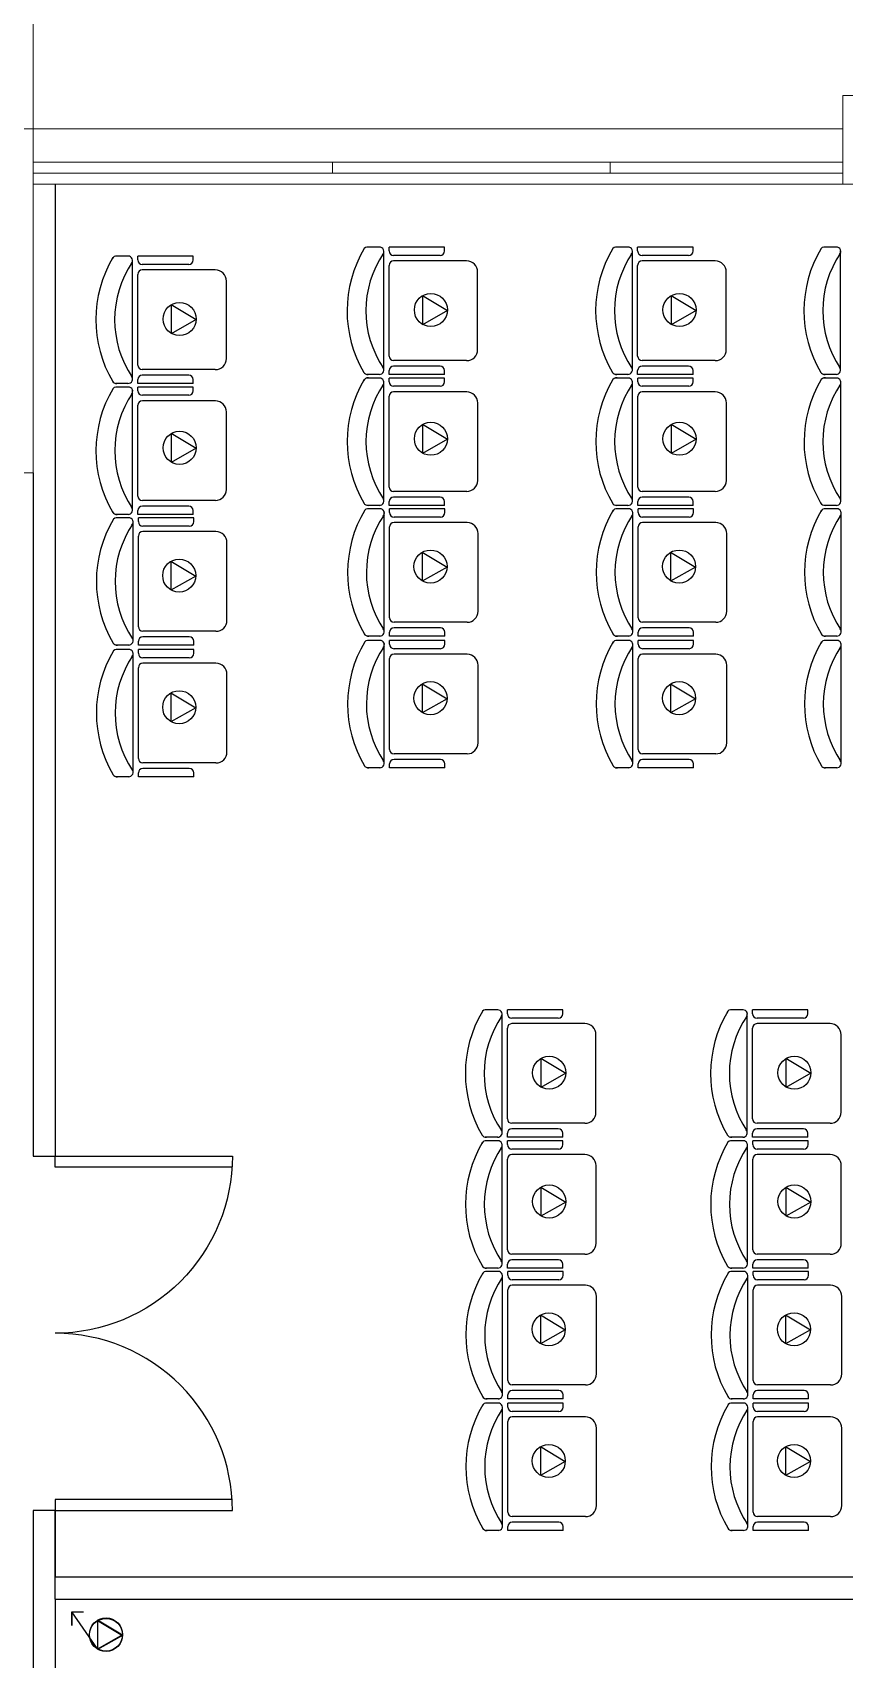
# Model space of a CAD drawing. Header units: millimetres. Extents: x 379 to 563, y 812 to 870.
# Drawn here: x 427.4 to 431.06, y 848.27 to 855.61 of the extents above; entities that cross this region are included whole.
import ezdxf

# ---------------------------------------------------------------- set-up
doc = ezdxf.new("R2010")
doc.units = ezdxf.units.MM
doc.layers.add('mobiliario', color=140, linetype='Continuous')
doc.layers.add('pontos', color=72, linetype='Continuous')

msp = doc.modelspace()

# ---------------------------------------------------------------- linework, layer by layer
for p, q in [((427.5002, 854.9281), (427.5002, 850.5404)), ((427.4002, 853.6255), (427.4002, 850.5404)), ((427.4002, 850.5404), (427.5002, 850.5404)), ((427.5002, 848.9404), (427.4002, 848.9404)), ((427.4002, 848.9404), (427.4002, 848.5404)), ((427.5002, 848.5404), (427.5002, 848.9404)), ((427.5002, 848.9404), (427.5002, 848.6404)), ((427.5002, 848.6404), (442.3002, 848.6404)), ((427.4002, 848.5404), (427.4002, 841.434)), ((427.5002, 848.5404), (442.4002, 848.5404)), ((427.5002, 848.5404), (427.5002, 841.534))]:
    msp.add_line(p, q)
at = {"color": 7, "lineweight": 0}
for points in [[(427.4002, 855.1786), (427.4002, 862.7186)], [(431.0575, 854.9281), (431.4583, 854.9281), (431.4583, 855.3289), (431.0575, 855.3289), (431.0575, 854.9281), (431.0575, 854.9281)], [(427.4002, 855.1786), (427.2499, 855.1786)], [(431.0575, 855.1786), (427.4002, 855.1786)], [(427.4002, 853.6255), (427.4002, 855.1786)], [(431.0575, 855.0283), (427.4002, 855.0283)], [(431.0575, 854.9782), (427.4002, 854.9782)], [(428.7529, 854.9782), (428.7529, 855.0283)], [(430.0054, 854.9782), (430.0054, 855.0283)], [(431.0575, 854.9281), (427.4002, 854.9281)], [(426.1603, 853.6255), (427.4002, 853.6255)]]:
    msp.add_lwpolyline(points, dxfattribs=at)
for points in [[(428.3002, 850.4904), (427.5002, 850.4904), (427.5002, 850.5404), (428.3002, 850.5404, -0.414214), (427.5002, 849.7404)], [(428.3002, 848.9904), (427.5002, 848.9904), (427.5002, 848.9404), (428.3002, 848.9404, 0.414214), (427.5002, 849.7404)]]:
    msp.add_lwpolyline(points, format="xyb")
at = {"layer": 'mobiliario'}
for p, q in [((427.8298, 854.6039), (427.7729, 854.6039)), ((428.1231, 854.6039), (427.8731, 854.6039)), ((427.8731, 854.5864), (427.8731, 854.6039)), ((428.1231, 854.5864), (428.1231, 854.6039)), ((428.9644, 854.6446), (428.9075, 854.6446)), ((428.9838, 854.0868), (428.9838, 854.6284)), ((429.2577, 854.6446), (429.0077, 854.6446)), ((429.0077, 854.6271), (429.0077, 854.6446)), ((429.2377, 854.6071), (429.0277, 854.6071)), ((429.2577, 854.6271), (429.2577, 854.6446)), ((430.087, 854.6446), (430.0301, 854.6446)), ((430.1064, 854.0868), (430.1064, 854.6284)), ((430.3803, 854.6446), (430.1303, 854.6446)), ((430.1303, 854.6271), (430.1303, 854.6446)), ((430.3603, 854.6071), (430.1503, 854.6071)), ((430.3803, 854.6271), (430.3803, 854.6446)), ((431.0276, 854.6446), (430.9707, 854.6446)), ((431.047, 854.0868), (431.047, 854.6284)), ((427.8492, 854.0461), (427.8492, 854.5877)), ((428.1031, 854.5664), (427.8931, 854.5664)), ((428.2231, 854.5414), (427.8931, 854.5414)), ((429.0077, 854.1521), (429.0077, 854.5621)), ((429.3577, 854.5821), (429.0277, 854.5821)), ((429.4077, 854.1821), (429.4077, 854.5321)), ((430.1303, 854.1521), (430.1303, 854.5621)), ((430.4803, 854.5821), (430.1503, 854.5821)), ((430.5303, 854.1821), (430.5303, 854.5321)), ((427.8731, 854.1114), (427.8731, 854.5214)), ((428.2731, 854.1414), (428.2731, 854.4914)), ((428.2231, 854.0914), (427.8931, 854.0914)), ((429.3577, 854.1321), (429.0277, 854.1321)), ((429.2377, 854.1071), (429.0277, 854.1071)), ((430.4803, 854.1321), (430.1503, 854.1321)), ((430.3603, 854.1071), (430.1503, 854.1071)), ((427.8301, 854.0289), (427.7735, 854.0289)), ((427.8731, 854.0289), (427.8731, 854.0464)), ((428.1231, 854.0289), (427.8731, 854.0289)), ((428.1031, 854.0664), (427.8931, 854.0664)), ((428.1231, 854.0289), (428.1231, 854.0464)), ((428.965, 854.0535), (428.908, 854.0535)), ((428.9647, 854.0696), (428.9081, 854.0696)), ((428.9844, 853.4958), (428.9844, 854.0374)), ((429.0077, 854.0696), (429.0077, 854.0871)), ((429.2577, 854.0696), (429.0077, 854.0696)), ((429.2582, 854.0535), (429.0082, 854.0535)), ((429.0082, 854.036), (429.0082, 854.0535)), ((429.2382, 854.016), (429.0282, 854.016)), ((429.2577, 854.0696), (429.2577, 854.0871)), ((429.2582, 854.036), (429.2582, 854.0535)), ((430.0873, 854.0696), (430.0307, 854.0696)), ((430.0876, 854.0535), (430.0307, 854.0535)), ((430.107, 853.4958), (430.107, 854.0374)), ((430.1303, 854.0696), (430.1303, 854.0871)), ((430.3803, 854.0696), (430.1303, 854.0696)), ((430.3809, 854.0535), (430.1309, 854.0535)), ((430.1309, 854.036), (430.1309, 854.0535)), ((430.3609, 854.016), (430.1509, 854.016)), ((430.3803, 854.0696), (430.3803, 854.0871)), ((430.3809, 854.036), (430.3809, 854.0535)), ((431.0279, 854.0696), (430.9713, 854.0696)), ((431.0282, 854.0535), (430.9713, 854.0535)), ((431.0476, 853.4958), (431.0476, 854.0374)), ((427.8304, 854.0128), (427.7734, 854.0128)), ((427.8498, 853.455), (427.8498, 853.9966)), ((428.1236, 854.0128), (427.8736, 854.0128)), ((427.8736, 853.9953), (427.8736, 854.0128)), ((428.1036, 853.9753), (427.8936, 853.9753)), ((428.2236, 853.9503), (427.8936, 853.9503)), ((428.1236, 853.9953), (428.1236, 854.0128)), ((429.0082, 853.561), (429.0082, 853.971)), ((429.3582, 853.991), (429.0282, 853.991)), ((429.4082, 853.591), (429.4082, 853.941)), ((430.1309, 853.561), (430.1309, 853.971)), ((430.4809, 853.991), (430.1509, 853.991)), ((430.5309, 853.591), (430.5309, 853.941)), ((427.8736, 853.5203), (427.8736, 853.9303)), ((428.2736, 853.5503), (428.2736, 853.9003)), ((428.2236, 853.5003), (427.8936, 853.5003)), ((429.3582, 853.541), (429.0282, 853.541)), ((429.2382, 853.516), (429.0282, 853.516)), ((430.4809, 853.541), (430.1509, 853.541)), ((430.3609, 853.516), (430.1509, 853.516)), ((427.8307, 853.4378), (427.7741, 853.4378)), ((427.8736, 853.4378), (427.8736, 853.4553)), ((428.1236, 853.4378), (427.8736, 853.4378)), ((428.1036, 853.4753), (427.8936, 853.4753)), ((428.1236, 853.4378), (428.1236, 853.4553)), ((428.9653, 853.4785), (428.9086, 853.4785)), ((428.9668, 853.4633), (428.9099, 853.4633)), ((428.9862, 852.9055), (428.9862, 853.4471)), ((429.0082, 853.4785), (429.0082, 853.496)), ((429.2582, 853.4785), (429.0082, 853.4785)), ((429.2601, 853.4633), (429.0101, 853.4633)), ((429.0101, 853.4458), (429.0101, 853.4633)), ((429.2582, 853.4785), (429.2582, 853.496)), ((429.2601, 853.4458), (429.2601, 853.4633)), ((430.0879, 853.4785), (430.0313, 853.4785)), ((430.0894, 853.4633), (430.0325, 853.4633)), ((430.1088, 852.9055), (430.1088, 853.4471)), ((430.1309, 853.4785), (430.1309, 853.496)), ((430.3809, 853.4785), (430.1309, 853.4785)), ((430.3827, 853.4633), (430.1327, 853.4633)), ((430.1327, 853.4458), (430.1327, 853.4633)), ((430.3809, 853.4785), (430.3809, 853.496)), ((430.3827, 853.4458), (430.3827, 853.4633)), ((431.0285, 853.4785), (430.9719, 853.4785)), ((431.03, 853.4633), (430.9731, 853.4633)), ((431.0494, 852.9055), (431.0494, 853.4471)), ((427.8322, 853.4226), (427.7753, 853.4226)), ((427.8516, 852.8648), (427.8516, 853.4064)), ((428.1255, 853.4226), (427.8755, 853.4226)), ((427.8755, 853.4051), (427.8755, 853.4226)), ((428.1055, 853.3851), (427.8955, 853.3851)), ((428.2255, 853.3601), (427.8955, 853.3601)), ((428.1255, 853.4051), (428.1255, 853.4226)), ((429.0101, 852.9708), (429.0101, 853.3808)), ((429.2401, 853.4258), (429.0301, 853.4258)), ((429.3601, 853.4008), (429.0301, 853.4008)), ((430.1327, 852.9708), (430.1327, 853.3808)), ((430.3627, 853.4258), (430.1527, 853.4258)), ((430.4827, 853.4008), (430.1527, 853.4008)), ((427.8755, 852.9301), (427.8755, 853.3401)), ((428.2755, 852.9601), (428.2755, 853.3101)), ((429.4101, 853.0008), (429.4101, 853.3508)), ((430.5327, 853.0008), (430.5327, 853.3508)), ((429.3601, 852.9508), (429.0301, 852.9508)), ((429.2401, 852.9258), (429.0301, 852.9258)), ((430.4827, 852.9508), (430.1527, 852.9508)), ((430.3627, 852.9258), (430.1527, 852.9258)), ((427.8325, 852.8476), (427.7759, 852.8476)), ((427.8755, 852.8476), (427.8755, 852.8651)), ((428.1255, 852.8476), (427.8755, 852.8476)), ((428.2255, 852.9101), (427.8955, 852.9101)), ((428.1055, 852.8851), (427.8955, 852.8851)), ((428.1255, 852.8476), (428.1255, 852.8651)), ((428.9668, 852.8689), (428.9099, 852.8689)), ((428.9671, 852.8883), (428.9105, 852.8883)), ((428.9862, 852.3111), (428.9862, 852.8527)), ((429.0101, 852.8883), (429.0101, 852.9058)), ((429.2601, 852.8883), (429.0101, 852.8883)), ((429.2601, 852.8689), (429.0101, 852.8689)), ((429.0101, 852.8514), (429.0101, 852.8689)), ((429.2601, 852.8883), (429.2601, 852.9058)), ((429.2601, 852.8514), (429.2601, 852.8689)), ((430.0894, 852.8689), (430.0325, 852.8689)), ((430.0897, 852.8883), (430.0331, 852.8883)), ((430.1088, 852.3111), (430.1088, 852.8527)), ((430.1327, 852.8883), (430.1327, 852.9058)), ((430.3827, 852.8883), (430.1327, 852.8883)), ((430.3827, 852.8689), (430.1327, 852.8689)), ((430.1327, 852.8514), (430.1327, 852.8689)), ((430.3827, 852.8883), (430.3827, 852.9058)), ((430.3827, 852.8514), (430.3827, 852.8689)), ((431.03, 852.8689), (430.9731, 852.8689)), ((431.0303, 852.8883), (430.9737, 852.8883)), ((431.0494, 852.3111), (431.0494, 852.8527)), ((427.8322, 852.8281), (427.7753, 852.8281)), ((427.8516, 852.2704), (427.8516, 852.812)), ((428.1255, 852.8281), (427.8755, 852.8281)), ((427.8755, 852.8106), (427.8755, 852.8281)), ((428.1055, 852.7906), (427.8955, 852.7906)), ((428.2255, 852.7656), (427.8955, 852.7656)), ((428.1255, 852.8106), (428.1255, 852.8281)), ((429.0101, 852.3764), (429.0101, 852.7864)), ((429.2401, 852.8314), (429.0301, 852.8314)), ((429.3601, 852.8064), (429.0301, 852.8064)), ((430.1327, 852.3764), (430.1327, 852.7864)), ((430.3627, 852.8314), (430.1527, 852.8314)), ((430.4827, 852.8064), (430.1527, 852.8064)), ((427.8755, 852.3356), (427.8755, 852.7456)), ((428.2755, 852.3656), (428.2755, 852.7156)), ((429.4101, 852.4064), (429.4101, 852.7564)), ((430.5327, 852.4064), (430.5327, 852.7564)), ((429.3601, 852.3564), (429.0301, 852.3564)), ((429.2401, 852.3314), (429.0301, 852.3314)), ((430.4827, 852.3564), (430.1527, 852.3564)), ((430.3627, 852.3314), (430.1527, 852.3314)), ((427.8325, 852.2531), (427.7759, 852.2531)), ((427.8755, 852.2531), (427.8755, 852.2706)), ((428.1255, 852.2531), (427.8755, 852.2531)), ((428.2255, 852.3156), (427.8955, 852.3156)), ((428.1055, 852.2906), (427.8955, 852.2906)), ((428.1255, 852.2531), (428.1255, 852.2706)), ((428.9671, 852.2939), (428.9105, 852.2939)), ((429.0101, 852.2939), (429.0101, 852.3114)), ((429.2601, 852.2939), (429.0101, 852.2939)), ((429.2601, 852.2939), (429.2601, 852.3114)), ((430.0897, 852.2939), (430.0331, 852.2939)), ((430.1327, 852.2939), (430.1327, 852.3114)), ((430.3827, 852.2939), (430.1327, 852.2939)), ((430.3827, 852.2939), (430.3827, 852.3114)), ((431.0303, 852.2939), (430.9737, 852.2939)), ((429.4986, 851.2008), (429.4417, 851.2008)), ((429.518, 850.643), (429.518, 851.1846)), ((429.7919, 851.2008), (429.5419, 851.2008)), ((429.5419, 851.1833), (429.5419, 851.2008)), ((429.7719, 851.1633), (429.5619, 851.1633)), ((429.7919, 851.1833), (429.7919, 851.2008)), ((430.606, 851.2008), (430.5491, 851.2008)), ((430.6254, 850.643), (430.6254, 851.1846)), ((430.8993, 851.2008), (430.6493, 851.2008)), ((430.6493, 851.1833), (430.6493, 851.2008)), ((430.8793, 851.1633), (430.6693, 851.1633)), ((430.8993, 851.1833), (430.8993, 851.2008)), ((429.5419, 850.7083), (429.5419, 851.1183)), ((429.8919, 851.1383), (429.5619, 851.1383)), ((429.9419, 850.7383), (429.9419, 851.0883)), ((430.6493, 850.7083), (430.6493, 851.1183)), ((430.9993, 851.1383), (430.6693, 851.1383)), ((431.0493, 850.7383), (431.0493, 851.0883)), ((429.5419, 850.6258), (429.5419, 850.6433)), ((429.8919, 850.6883), (429.5619, 850.6883)), ((429.7719, 850.6633), (429.5619, 850.6633)), ((429.7919, 850.6258), (429.7919, 850.6433)), ((430.6493, 850.6258), (430.6493, 850.6433)), ((430.9993, 850.6883), (430.6693, 850.6883)), ((430.8793, 850.6633), (430.6693, 850.6633)), ((430.8993, 850.6258), (430.8993, 850.6433)), ((429.4991, 850.6097), (429.4422, 850.6097)), ((429.4989, 850.6258), (429.4423, 850.6258)), ((429.5185, 850.0519), (429.5185, 850.5935)), ((429.7919, 850.6258), (429.5419, 850.6258)), ((429.7924, 850.6097), (429.5424, 850.6097)), ((429.5424, 850.5922), (429.5424, 850.6097)), ((429.7724, 850.5722), (429.5624, 850.5722)), ((429.7924, 850.5922), (429.7924, 850.6097)), ((430.6063, 850.6258), (430.5497, 850.6258)), ((430.6066, 850.6097), (430.5497, 850.6097)), ((430.626, 850.0519), (430.626, 850.5935)), ((430.8993, 850.6258), (430.6493, 850.6258)), ((430.8999, 850.6097), (430.6499, 850.6097)), ((430.6499, 850.5922), (430.6499, 850.6097)), ((430.8799, 850.5722), (430.6699, 850.5722)), ((430.8999, 850.5922), (430.8999, 850.6097)), ((429.5424, 850.1172), (429.5424, 850.5272)), ((429.8924, 850.5472), (429.5624, 850.5472)), ((429.9424, 850.1472), (429.9424, 850.4972)), ((430.6499, 850.1172), (430.6499, 850.5272)), ((430.9999, 850.5472), (430.6699, 850.5472)), ((431.0499, 850.1472), (431.0499, 850.4972)), ((429.5424, 850.0347), (429.5424, 850.0522)), ((429.8924, 850.0972), (429.5624, 850.0972)), ((429.7724, 850.0722), (429.5624, 850.0722)), ((429.7924, 850.0347), (429.7924, 850.0522)), ((430.6499, 850.0347), (430.6499, 850.0522)), ((430.9999, 850.0972), (430.6699, 850.0972)), ((430.8799, 850.0722), (430.6699, 850.0722)), ((430.8999, 850.0347), (430.8999, 850.0522)), ((429.4994, 850.0347), (429.4428, 850.0347)), ((429.501, 850.0195), (429.444, 850.0195)), ((429.5204, 849.4617), (429.5204, 850.0033)), ((429.7924, 850.0347), (429.5424, 850.0347)), ((429.7942, 850.0195), (429.5442, 850.0195)), ((429.5442, 850.002), (429.5442, 850.0195)), ((429.7742, 849.982), (429.5642, 849.982)), ((429.7942, 850.002), (429.7942, 850.0195)), ((430.6069, 850.0347), (430.5503, 850.0347)), ((430.6084, 850.0195), (430.5515, 850.0195)), ((430.6278, 849.4617), (430.6278, 850.0033)), ((430.8999, 850.0347), (430.6499, 850.0347)), ((430.9017, 850.0195), (430.6517, 850.0195)), ((430.6517, 850.002), (430.6517, 850.0195)), ((430.8817, 849.982), (430.6717, 849.982)), ((430.9017, 850.002), (430.9017, 850.0195)), ((429.5442, 849.527), (429.5442, 849.937)), ((429.8942, 849.957), (429.5642, 849.957)), ((429.9442, 849.557), (429.9442, 849.907)), ((430.6517, 849.527), (430.6517, 849.937)), ((431.0017, 849.957), (430.6717, 849.957)), ((431.0517, 849.557), (431.0517, 849.907)), ((429.5442, 849.4445), (429.5442, 849.462)), ((429.8942, 849.507), (429.5642, 849.507)), ((429.7742, 849.482), (429.5642, 849.482)), ((429.7942, 849.4445), (429.7942, 849.462)), ((430.6517, 849.4445), (430.6517, 849.462)), ((431.0017, 849.507), (430.6717, 849.507)), ((430.8817, 849.482), (430.6717, 849.482)), ((430.9017, 849.4445), (430.9017, 849.462)), ((429.501, 849.425), (429.444, 849.425)), ((429.5013, 849.4445), (429.4446, 849.4445)), ((429.5204, 848.8673), (429.5204, 849.4089)), ((429.7942, 849.4445), (429.5442, 849.4445)), ((429.7942, 849.425), (429.5442, 849.425)), ((429.5442, 849.4075), (429.5442, 849.425)), ((429.7742, 849.3875), (429.5642, 849.3875)), ((429.7942, 849.4075), (429.7942, 849.425)), ((430.6084, 849.425), (430.5515, 849.425)), ((430.6087, 849.4445), (430.5521, 849.4445)), ((430.6278, 848.8673), (430.6278, 849.4089)), ((430.9017, 849.4445), (430.6517, 849.4445)), ((430.9017, 849.425), (430.6517, 849.425)), ((430.6517, 849.4075), (430.6517, 849.425)), ((430.8817, 849.3875), (430.6717, 849.3875)), ((430.9017, 849.4075), (430.9017, 849.425)), ((429.5442, 848.9325), (429.5442, 849.3425)), ((429.8942, 849.3625), (429.5642, 849.3625)), ((430.6517, 848.9325), (430.6517, 849.3425)), ((431.0017, 849.3625), (430.6717, 849.3625)), ((429.9442, 848.9625), (429.9442, 849.3125)), ((431.0517, 848.9625), (431.0517, 849.3125)), ((429.8942, 848.9125), (429.5642, 848.9125)), ((429.7742, 848.8875), (429.5642, 848.8875)), ((431.0017, 848.9125), (430.6717, 848.9125)), ((430.8817, 848.8875), (430.6717, 848.8875)), ((429.5013, 848.85), (429.4446, 848.85)), ((429.5442, 848.85), (429.5442, 848.8675)), ((429.7942, 848.85), (429.5442, 848.85)), ((429.7942, 848.85), (429.7942, 848.8675)), ((430.6087, 848.85), (430.5521, 848.85)), ((430.6517, 848.85), (430.6517, 848.8675)), ((430.9017, 848.85), (430.6517, 848.85)), ((430.9017, 848.85), (430.9017, 848.8675))]:
    msp.add_line(p, q, dxfattribs=at)
for centre, radius, start, end in [((427.7761, 854.5842), 0.02, 79.83926, 158.41948), ((427.8296, 854.5839), 0.02, 315.79849, 90.6613), ((429.3659, 854.3571), 0.5479, 149.20718, 210.60825), ((428.9107, 854.6249), 0.02, 79.83926, 158.41948), ((429.3659, 854.3571), 0.463, 145.88951, 213.99142), ((428.9641, 854.6246), 0.02, 315.79849, 90.6613), ((429.0277, 854.6271), 0.02, 180, 270), ((429.2377, 854.6271), 0.02, 270, 0), ((430.4885, 854.3571), 0.5479, 149.20718, 210.60825), ((430.0333, 854.6249), 0.02, 79.83926, 158.41948), ((430.4885, 854.3571), 0.463, 145.88951, 213.99142), ((430.0868, 854.6246), 0.02, 315.79849, 90.6613), ((430.1503, 854.6271), 0.02, 180, 270), ((430.3603, 854.6271), 0.02, 270, 0), ((431.4291, 854.3571), 0.5479, 149.20718, 210.60825), ((430.9739, 854.6249), 0.02, 79.83926, 158.41948), ((431.4291, 854.3571), 0.463, 145.88951, 213.99142), ((431.0274, 854.6246), 0.02, 315.79849, 90.6613), ((428.2313, 854.3164), 0.5479, 149.20718, 210.60825), ((428.2313, 854.3164), 0.463, 145.88951, 213.99142), ((427.8931, 854.5864), 0.02, 180, 270), ((427.8931, 854.5214), 0.02, 90, 180), ((428.1031, 854.5864), 0.02, 270, 0), ((428.2231, 854.4914), 0.05, 0, 90), ((429.0277, 854.5621), 0.02, 90, 180), ((429.3577, 854.5321), 0.05, 0, 90), ((430.1503, 854.5621), 0.02, 90, 180), ((430.4803, 854.5321), 0.05, 0, 90), ((429.3577, 854.1821), 0.05, 270, 0), ((430.4803, 854.1821), 0.05, 270, 0), ((427.8931, 854.1114), 0.02, 180, 270), ((428.2231, 854.1414), 0.05, 270, 0), ((428.964, 854.0896), 0.02, 267.97068, 41.63789), ((429.0277, 854.1521), 0.02, 180, 270), ((429.0277, 854.0871), 0.02, 90, 180), ((429.2377, 854.0871), 0.02, 0, 90), ((430.0866, 854.0896), 0.02, 267.97068, 41.63789), ((430.1503, 854.1521), 0.02, 180, 270), ((430.1503, 854.0871), 0.02, 90, 180), ((430.3603, 854.0871), 0.02, 0, 90), ((431.0272, 854.0896), 0.02, 267.97068, 41.63789), ((427.7762, 854.0487), 0.02, 206.56751, 277.91208), ((427.8294, 854.0488), 0.02, 267.97068, 41.63789), ((427.8931, 854.0464), 0.02, 90, 180), ((428.1031, 854.0464), 0.02, 0, 90), ((429.3665, 853.766), 0.5479, 149.20718, 210.60825), ((428.9113, 854.0339), 0.02, 79.83926, 158.41948), ((428.9108, 854.0894), 0.02, 206.56751, 277.91208), ((429.3665, 853.766), 0.463, 145.88951, 213.99142), ((428.9647, 854.0335), 0.02, 315.79849, 90.6613), ((429.0282, 854.036), 0.02, 180, 270), ((429.2382, 854.036), 0.02, 270, 0), ((430.4891, 853.766), 0.5479, 149.20718, 210.60825), ((430.0339, 854.0339), 0.02, 79.83926, 158.41948), ((430.0335, 854.0894), 0.02, 206.56751, 277.91208), ((430.4891, 853.766), 0.463, 145.88951, 213.99142), ((430.0874, 854.0335), 0.02, 315.79849, 90.6613), ((430.1509, 854.036), 0.02, 180, 270), ((430.3609, 854.036), 0.02, 270, 0), ((431.4297, 853.766), 0.5479, 149.20718, 210.60825), ((430.9745, 854.0339), 0.02, 79.83926, 158.41948), ((430.974, 854.0894), 0.02, 206.56751, 277.91208), ((431.4297, 853.766), 0.463, 145.88951, 213.99142), ((431.0279, 854.0335), 0.02, 315.79849, 90.6613), ((428.2319, 853.7253), 0.5479, 149.20718, 210.60825), ((427.7767, 853.9931), 0.02, 79.83926, 158.41948), ((428.2319, 853.7253), 0.463, 145.88951, 213.99142), ((427.8301, 853.9928), 0.02, 315.79849, 90.6613), ((427.8936, 853.9953), 0.02, 180, 270), ((427.8936, 853.9303), 0.02, 90, 180), ((428.1036, 853.9953), 0.02, 270, 0), ((428.2236, 853.9003), 0.05, 0, 90), ((429.0282, 853.971), 0.02, 90, 180), ((429.3582, 853.941), 0.05, 0, 90), ((430.1509, 853.971), 0.02, 90, 180), ((430.4809, 853.941), 0.05, 0, 90), ((429.3582, 853.591), 0.05, 270, 0), ((430.4809, 853.591), 0.05, 270, 0), ((427.8936, 853.5203), 0.02, 180, 270), ((428.2236, 853.5503), 0.05, 270, 0), ((428.9645, 853.4985), 0.02, 267.97068, 41.63789), ((429.0282, 853.561), 0.02, 180, 270), ((429.0282, 853.496), 0.02, 90, 180), ((429.2382, 853.496), 0.02, 0, 90), ((430.0872, 853.4985), 0.02, 267.97068, 41.63789), ((430.1509, 853.561), 0.02, 180, 270), ((430.1509, 853.496), 0.02, 90, 180), ((430.3609, 853.496), 0.02, 0, 90), ((431.0278, 853.4985), 0.02, 267.97068, 41.63789), ((427.7768, 853.4576), 0.02, 206.56751, 277.91208), ((427.83, 853.4578), 0.02, 267.97068, 41.63789), ((427.8936, 853.4553), 0.02, 90, 180), ((428.1036, 853.4553), 0.02, 0, 90), ((429.3683, 853.1758), 0.5479, 149.20718, 210.60825), ((428.9114, 853.4984), 0.02, 206.56751, 277.91208), ((428.9131, 853.4436), 0.02, 79.83926, 158.41948), ((429.3683, 853.1758), 0.463, 145.88951, 213.99142), ((428.9665, 853.4433), 0.02, 315.79849, 90.6613), ((429.0301, 853.4458), 0.02, 180, 270), ((429.2401, 853.4458), 0.02, 270, 0), ((430.4909, 853.1758), 0.5479, 149.20718, 210.60825), ((430.034, 853.4984), 0.02, 206.56751, 277.91208), ((430.0357, 853.4436), 0.02, 79.83926, 158.41948), ((430.4909, 853.1758), 0.463, 145.88951, 213.99142), ((430.0892, 853.4433), 0.02, 315.79849, 90.6613), ((430.1527, 853.4458), 0.02, 180, 270), ((430.3627, 853.4458), 0.02, 270, 0), ((431.4315, 853.1758), 0.5479, 149.20718, 210.60825), ((430.9746, 853.4984), 0.02, 206.56751, 277.91208), ((430.9763, 853.4436), 0.02, 79.83926, 158.41948), ((431.4315, 853.1758), 0.463, 145.88951, 213.99142), ((431.0298, 853.4433), 0.02, 315.79849, 90.6613), ((428.2337, 853.1351), 0.5479, 149.20718, 210.60825), ((427.7785, 853.4029), 0.02, 79.83926, 158.41948), ((428.2337, 853.1351), 0.463, 145.88951, 213.99142), ((427.8319, 853.4026), 0.02, 315.79849, 90.6613), ((427.8955, 853.4051), 0.02, 180, 270), ((427.8955, 853.3401), 0.02, 90, 180), ((428.1055, 853.4051), 0.02, 270, 0), ((428.2255, 853.3101), 0.05, 0, 90), ((429.0301, 853.3808), 0.02, 90, 180), ((429.3601, 853.3508), 0.05, 0, 90), ((430.1527, 853.3808), 0.02, 90, 180), ((430.4827, 853.3508), 0.05, 0, 90), ((429.3601, 853.0008), 0.05, 270, 0), ((430.4827, 853.0008), 0.05, 270, 0), ((427.8955, 852.9301), 0.02, 180, 270), ((428.2255, 852.9601), 0.05, 270, 0), ((428.9664, 852.9083), 0.02, 267.97068, 41.63789), ((429.0301, 852.9708), 0.02, 180, 270), ((429.0301, 852.9058), 0.02, 90, 180), ((429.2401, 852.9058), 0.02, 0, 90), ((430.089, 852.9083), 0.02, 267.97068, 41.63789), ((430.1527, 852.9708), 0.02, 180, 270), ((430.1527, 852.9058), 0.02, 90, 180), ((430.3627, 852.9058), 0.02, 0, 90), ((431.0296, 852.9083), 0.02, 267.97068, 41.63789), ((427.7786, 852.8674), 0.02, 206.56751, 277.91208), ((427.8318, 852.8675), 0.02, 267.97068, 41.63789), ((427.8955, 852.8651), 0.02, 90, 180), ((428.1055, 852.8651), 0.02, 0, 90), ((429.3683, 852.5814), 0.5479, 149.20718, 210.60825), ((428.9131, 852.8492), 0.02, 79.83926, 158.41948), ((428.9132, 852.9081), 0.02, 206.56751, 277.91208), ((429.3683, 852.5814), 0.463, 145.88951, 213.99142), ((428.9665, 852.8489), 0.02, 315.79849, 90.6613), ((429.0301, 852.8514), 0.02, 180, 270), ((429.2401, 852.8514), 0.02, 270, 0), ((430.4909, 852.5814), 0.5479, 149.20718, 210.60825), ((430.0357, 852.8492), 0.02, 79.83926, 158.41948), ((430.0359, 852.9081), 0.02, 206.56751, 277.91208), ((430.4909, 852.5814), 0.463, 145.88951, 213.99142), ((430.0892, 852.8489), 0.02, 315.79849, 90.6613), ((430.1527, 852.8514), 0.02, 180, 270), ((430.3627, 852.8514), 0.02, 270, 0), ((431.4315, 852.5814), 0.5479, 149.20718, 210.60825), ((430.9763, 852.8492), 0.02, 79.83926, 158.41948), ((430.9764, 852.9081), 0.02, 206.56751, 277.91208), ((431.4315, 852.5814), 0.463, 145.88951, 213.99142), ((431.0298, 852.8489), 0.02, 315.79849, 90.6613), ((428.2337, 852.5406), 0.5479, 149.20718, 210.60825), ((427.7785, 852.8085), 0.02, 79.83926, 158.41948), ((428.2337, 852.5406), 0.463, 145.88951, 213.99142), ((427.8319, 852.8081), 0.02, 315.79849, 90.6613), ((427.8955, 852.8106), 0.02, 180, 270), ((427.8955, 852.7456), 0.02, 90, 180), ((428.1055, 852.8106), 0.02, 270, 0), ((428.2255, 852.7156), 0.05, 0, 90), ((429.0301, 852.7864), 0.02, 90, 180), ((429.3601, 852.7564), 0.05, 0, 90), ((430.1527, 852.7864), 0.02, 90, 180), ((430.4827, 852.7564), 0.05, 0, 90), ((429.3601, 852.4064), 0.05, 270, 0), ((430.4827, 852.4064), 0.05, 270, 0), ((427.8955, 852.3356), 0.02, 180, 270), ((428.2255, 852.3656), 0.05, 270, 0), ((428.9664, 852.3139), 0.02, 267.97068, 41.63789), ((429.0301, 852.3764), 0.02, 180, 270), ((429.0301, 852.3114), 0.02, 90, 180), ((429.2401, 852.3114), 0.02, 0, 90), ((430.089, 852.3139), 0.02, 267.97068, 41.63789), ((430.1527, 852.3764), 0.02, 180, 270), ((430.1527, 852.3114), 0.02, 90, 180), ((430.3627, 852.3114), 0.02, 0, 90), ((431.0296, 852.3139), 0.02, 267.97068, 41.63789), ((427.7786, 852.273), 0.02, 206.56751, 277.91208), ((427.8318, 852.2731), 0.02, 267.97068, 41.63789), ((427.8955, 852.2706), 0.02, 90, 180), ((428.1055, 852.2706), 0.02, 0, 90), ((428.9132, 852.3137), 0.02, 206.56751, 277.91208), ((430.0359, 852.3137), 0.02, 206.56751, 277.91208), ((430.9764, 852.3137), 0.02, 206.56751, 277.91208), ((429.9001, 850.9133), 0.5479, 149.20718, 210.60825), ((429.4449, 851.1811), 0.02, 79.83926, 158.41948), ((429.9001, 850.9133), 0.463, 145.88951, 213.99142), ((429.4983, 851.1808), 0.02, 315.79849, 90.6613), ((429.5619, 851.1833), 0.02, 180, 270), ((429.7719, 851.1833), 0.02, 270, 0), ((431.0075, 850.9133), 0.5479, 149.20718, 210.60825), ((430.5523, 851.1811), 0.02, 79.83926, 158.41948), ((431.0075, 850.9133), 0.463, 145.88951, 213.99142), ((430.6058, 851.1808), 0.02, 315.79849, 90.6613), ((430.6693, 851.1833), 0.02, 180, 270), ((430.8793, 851.1833), 0.02, 270, 0), ((429.5619, 851.1183), 0.02, 90, 180), ((429.8919, 851.0883), 0.05, 0, 90), ((430.6693, 851.1183), 0.02, 90, 180), ((430.9993, 851.0883), 0.05, 0, 90), ((429.8919, 850.7383), 0.05, 270, 0), ((430.9993, 850.7383), 0.05, 270, 0), ((429.445, 850.6456), 0.02, 206.56751, 277.91208), ((429.4982, 850.6457), 0.02, 267.97068, 41.63789), ((429.5619, 850.7083), 0.02, 180, 270), ((429.5619, 850.6433), 0.02, 90, 180), ((429.7719, 850.6433), 0.02, 0, 90), ((430.5525, 850.6456), 0.02, 206.56751, 277.91208), ((430.6056, 850.6457), 0.02, 267.97068, 41.63789), ((430.6693, 850.7083), 0.02, 180, 270), ((430.6693, 850.6433), 0.02, 90, 180), ((430.8793, 850.6433), 0.02, 0, 90), ((429.9006, 850.3222), 0.5479, 149.20718, 210.60825), ((429.4454, 850.59), 0.02, 79.83926, 158.41948), ((429.9006, 850.3222), 0.463, 145.88951, 213.99142), ((429.4989, 850.5897), 0.02, 315.79849, 90.6613), ((429.5624, 850.5922), 0.02, 180, 270), ((429.7724, 850.5922), 0.02, 270, 0), ((431.0081, 850.3222), 0.5479, 149.20718, 210.60825), ((430.5529, 850.59), 0.02, 79.83926, 158.41948), ((431.0081, 850.3222), 0.463, 145.88951, 213.99142), ((430.6064, 850.5897), 0.02, 315.79849, 90.6613), ((430.6699, 850.5922), 0.02, 180, 270), ((430.8799, 850.5922), 0.02, 270, 0), ((429.5624, 850.5272), 0.02, 90, 180), ((429.8924, 850.4972), 0.05, 0, 90), ((430.6699, 850.5272), 0.02, 90, 180), ((430.9999, 850.4972), 0.05, 0, 90), ((429.8924, 850.1472), 0.05, 270, 0), ((430.9999, 850.1472), 0.05, 270, 0), ((429.4987, 850.0547), 0.02, 267.97068, 41.63789), ((429.5624, 850.1172), 0.02, 180, 270), ((429.5624, 850.0522), 0.02, 90, 180), ((429.7724, 850.0522), 0.02, 0, 90), ((430.6062, 850.0547), 0.02, 267.97068, 41.63789), ((430.6699, 850.1172), 0.02, 180, 270), ((430.6699, 850.0522), 0.02, 90, 180), ((430.8799, 850.0522), 0.02, 0, 90), ((429.9025, 849.732), 0.5479, 149.20718, 210.60825), ((429.4456, 850.0545), 0.02, 206.56751, 277.91208), ((429.4473, 849.9998), 0.02, 79.83926, 158.41948), ((429.9025, 849.732), 0.463, 145.88951, 213.99142), ((429.5007, 849.9995), 0.02, 315.79849, 90.6613), ((429.5642, 850.002), 0.02, 180, 270), ((429.7742, 850.002), 0.02, 270, 0), ((431.0099, 849.732), 0.5479, 149.20718, 210.60825), ((430.553, 850.0545), 0.02, 206.56751, 277.91208), ((430.5547, 849.9998), 0.02, 79.83926, 158.41948), ((431.0099, 849.732), 0.463, 145.88951, 213.99142), ((430.6082, 849.9995), 0.02, 315.79849, 90.6613), ((430.6717, 850.002), 0.02, 180, 270), ((430.8817, 850.002), 0.02, 270, 0), ((429.5642, 849.937), 0.02, 90, 180), ((429.8942, 849.907), 0.05, 0, 90), ((430.6717, 849.937), 0.02, 90, 180), ((431.0017, 849.907), 0.05, 0, 90), ((429.8942, 849.557), 0.05, 270, 0), ((431.0017, 849.557), 0.05, 270, 0), ((429.5005, 849.4644), 0.02, 267.97068, 41.63789), ((429.5642, 849.527), 0.02, 180, 270), ((429.5642, 849.462), 0.02, 90, 180), ((429.7742, 849.462), 0.02, 0, 90), ((430.608, 849.4644), 0.02, 267.97068, 41.63789), ((430.6717, 849.527), 0.02, 180, 270), ((430.6717, 849.462), 0.02, 90, 180), ((430.8817, 849.462), 0.02, 0, 90), ((429.9025, 849.1375), 0.5479, 149.20718, 210.60825), ((429.4473, 849.4054), 0.02, 79.83926, 158.41948), ((429.4474, 849.4643), 0.02, 206.56751, 277.91208), ((429.9025, 849.1375), 0.463, 145.88951, 213.99142), ((429.5007, 849.405), 0.02, 315.79849, 90.6613), ((429.5642, 849.4075), 0.02, 180, 270), ((429.7742, 849.4075), 0.02, 270, 0), ((431.0099, 849.1375), 0.5479, 149.20718, 210.60825), ((430.5547, 849.4054), 0.02, 79.83926, 158.41948), ((430.5549, 849.4643), 0.02, 206.56751, 277.91208), ((431.0099, 849.1375), 0.463, 145.88951, 213.99142), ((430.6082, 849.405), 0.02, 315.79849, 90.6613), ((430.6717, 849.4075), 0.02, 180, 270), ((430.8817, 849.4075), 0.02, 270, 0), ((429.5642, 849.3425), 0.02, 90, 180), ((429.8942, 849.3125), 0.05, 0, 90), ((430.6717, 849.3425), 0.02, 90, 180), ((431.0017, 849.3125), 0.05, 0, 90), ((429.8942, 848.9625), 0.05, 270, 0), ((431.0017, 848.9625), 0.05, 270, 0), ((429.5005, 848.87), 0.02, 267.97068, 41.63789), ((429.5642, 848.9325), 0.02, 180, 270), ((429.5642, 848.8675), 0.02, 90, 180), ((429.7742, 848.8675), 0.02, 0, 90), ((430.608, 848.87), 0.02, 267.97068, 41.63789), ((430.6717, 848.9325), 0.02, 180, 270), ((430.6717, 848.8675), 0.02, 90, 180), ((430.8817, 848.8675), 0.02, 0, 90), ((429.4474, 848.8699), 0.02, 206.56751, 277.91208), ((430.5549, 848.8699), 0.02, 206.56751, 277.91208)]:
    msp.add_arc(centre, radius, start, end, dxfattribs=at)
at = {"layer": 'pontos'}
for p, q in [((428.0238, 854.3854), (428.0238, 854.2534)), ((428.0238, 854.3854), (428.1366, 854.3175)), ((429.1584, 854.4262), (429.1584, 854.2942)), ((429.1584, 854.4262), (429.2712, 854.3583)), ((430.2811, 854.4262), (430.2811, 854.2942)), ((430.2811, 854.4262), (430.3938, 854.3583)), ((428.1366, 854.3175), (428.0238, 854.2534)), ((429.2712, 854.3583), (429.1584, 854.2942)), ((430.3938, 854.3583), (430.2811, 854.2942)), ((428.0238, 853.8039), (428.0238, 853.672)), ((428.0238, 853.8039), (428.1366, 853.736)), ((429.1584, 853.8447), (429.1584, 853.7127)), ((429.1584, 853.8447), (429.2712, 853.7768)), ((430.2811, 853.8447), (430.2811, 853.7127)), ((430.2811, 853.8447), (430.3938, 853.7768)), ((428.1366, 853.736), (428.0238, 853.672)), ((429.2712, 853.7768), (429.1584, 853.7127)), ((430.3938, 853.7768), (430.2811, 853.7127)), ((428.0221, 853.227), (428.0221, 853.0951)), ((428.0221, 853.227), (428.1348, 853.1591)), ((429.1567, 853.2678), (429.1567, 853.1358)), ((429.1567, 853.2678), (429.2694, 853.1999)), ((430.2793, 853.2678), (430.2793, 853.1358)), ((430.2793, 853.2678), (430.392, 853.1999)), ((428.1348, 853.1591), (428.0221, 853.0951)), ((429.2694, 853.1999), (429.1567, 853.1358)), ((430.392, 853.1999), (430.2793, 853.1358)), ((428.0221, 852.6326), (428.0221, 852.5006)), ((428.0221, 852.6326), (428.1348, 852.5647)), ((429.1567, 852.6734), (429.1567, 852.5414)), ((429.1567, 852.6734), (429.2694, 852.6055)), ((430.2793, 852.6734), (430.2793, 852.5414)), ((430.2793, 852.6734), (430.392, 852.6055)), ((428.1348, 852.5647), (428.0221, 852.5006)), ((429.2694, 852.6055), (429.1567, 852.5414)), ((430.392, 852.6055), (430.2793, 852.5414)), ((429.6926, 850.9823), (429.6926, 850.8503)), ((429.6926, 850.9823), (429.8054, 850.9144)), ((430.8001, 850.9823), (430.8001, 850.8503)), ((430.8001, 850.9823), (430.9128, 850.9144)), ((429.8054, 850.9144), (429.6926, 850.8503)), ((430.9128, 850.9144), (430.8001, 850.8503)), ((429.6926, 850.4008), (429.6926, 850.2689)), ((429.6926, 850.4008), (429.8054, 850.3329)), ((430.8001, 850.4008), (430.8001, 850.2689)), ((430.8001, 850.4008), (430.9128, 850.3329)), ((429.8054, 850.3329), (429.6926, 850.2689)), ((430.9128, 850.3329), (430.8001, 850.2689)), ((429.6908, 849.8239), (429.6908, 849.692)), ((429.6908, 849.8239), (429.8036, 849.756)), ((429.8036, 849.756), (429.6908, 849.692)), ((430.7983, 849.8239), (430.7983, 849.692)), ((430.7983, 849.8239), (430.911, 849.756)), ((430.911, 849.756), (430.7983, 849.692)), ((429.6908, 849.2295), (429.6908, 849.0975)), ((429.6908, 849.2295), (429.8036, 849.1616)), ((430.7983, 849.2295), (430.7983, 849.0975)), ((430.7983, 849.2295), (430.911, 849.1616)), ((429.8036, 849.1616), (429.6908, 849.0975)), ((430.911, 849.1616), (430.7983, 849.0975)), ((427.6914, 848.3161), (427.575, 848.4825)), ((427.575, 848.4825), (427.575, 848.4217)), ((427.575, 848.4217), (427.575, 848.4825)), ((427.575, 848.4825), (427.6283, 848.4825)), ((427.6914, 848.446), (427.6914, 848.3141)), ((427.6914, 848.446), (427.8041, 848.3782)), ((427.6914, 848.444), (427.6914, 848.312)), ((427.6914, 848.444), (427.8041, 848.3761)), ((427.8041, 848.3782), (427.6914, 848.3141)), ((427.8041, 848.3761), (427.6914, 848.312))]:
    msp.add_line(p, q, dxfattribs=at)
for centre in [(428.0619, 854.3198), (429.1965, 854.3606), (430.3192, 854.3606), (428.0619, 853.7383), (429.1965, 853.7791), (430.3192, 853.7791), (428.0601, 853.1614), (429.1947, 853.2022), (430.3174, 853.2022), (428.0601, 852.567), (429.1947, 852.6078), (430.3174, 852.6078), (429.7307, 850.9167), (430.8382, 850.9167), (429.7307, 850.3352), (430.8382, 850.3352), (429.7289, 849.7583), (430.8364, 849.7583), (429.7289, 849.1639), (430.8364, 849.1639), (427.7295, 848.3804), (427.7295, 848.3784)]:
    msp.add_circle(centre, 0.0747, dxfattribs=at)

doc.saveas('drawing.dxf')
